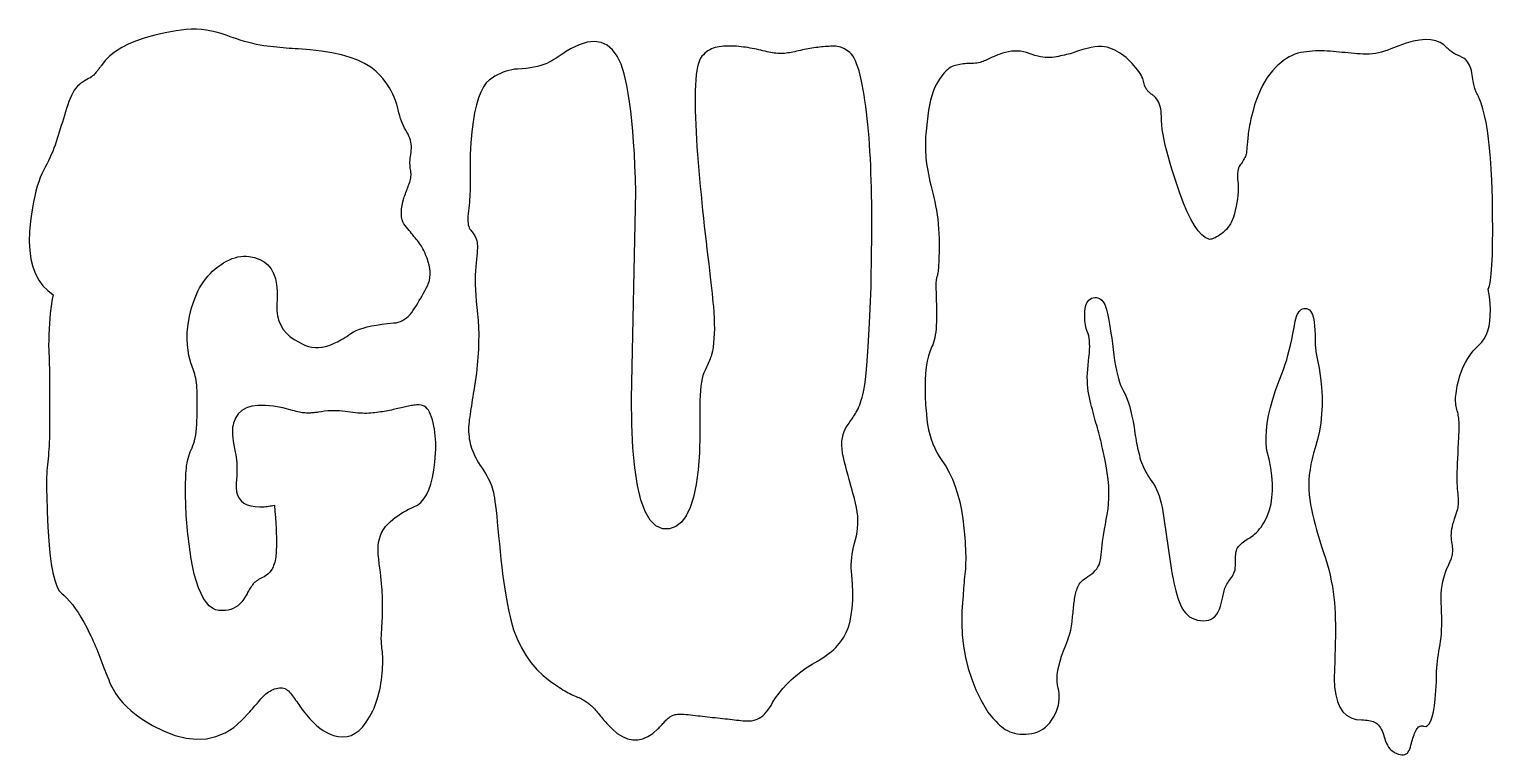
# Model space of a CAD drawing. Header units: millimetres. Extents: x 5 to 265, y 5 to 96.
# Drawn here: x 140 to 174.69, y 39.24 to 56.45 of the extents above; entities that cross this region are included whole.
import ezdxf

# ---------------------------------------------------------------- set-up
doc = ezdxf.new("R2010")
doc.units = ezdxf.units.MM

msp = doc.modelspace()

# ---------------------------------------------------------------- linework, layer by layer
at = {"layer": 'Schnitt'}
for points in [[(145.536, 45.125), (145.571, 45.127), (145.605, 45.13), (145.64, 45.134), (145.674, 45.139), (145.709, 45.145), (145.743, 45.151), (145.778, 45.159), (145.812, 45.167), (145.824, 45.012), (145.835, 44.869), (145.843, 44.736), (145.85, 44.614), (145.856, 44.503), (145.859, 44.402), (145.861, 44.313), (145.861, 44.234), (145.859, 44.166), (145.856, 44.109), (145.855, 44.062), (145.853, 44.017), (145.849, 43.972), (145.843, 43.929), (145.837, 43.888), (145.828, 43.847), (145.818, 43.808), (145.807, 43.77), (145.794, 43.734), (145.78, 43.699), (145.764, 43.665), (145.746, 43.634), (145.726, 43.604), (145.704, 43.576), (145.68, 43.55), (145.654, 43.526), (145.627, 43.505), (145.597, 43.485), (145.565, 43.467), (145.532, 43.45), (145.498, 43.435), (145.466, 43.418), (145.436, 43.4), (145.407, 43.381), (145.381, 43.361), (145.356, 43.34), (145.332, 43.318), (145.311, 43.295), (145.291, 43.271), (145.273, 43.245), (145.256, 43.219), (145.239, 43.194), (145.223, 43.168), (145.207, 43.142), (145.192, 43.116), (145.177, 43.09), (145.162, 43.064), (145.148, 43.038), (145.135, 43.012), (145.122, 42.986), (145.081, 42.925), (145.038, 42.87), (144.991, 42.821), (144.942, 42.779), (144.889, 42.743), (144.834, 42.714), (144.775, 42.692), (144.714, 42.675), (144.649, 42.666), (144.582, 42.663), (144.497, 42.663), (144.417, 42.683), (144.34, 42.722), (144.268, 42.78), (144.199, 42.857), (144.134, 42.953), (144.073, 43.067), (144.015, 43.201), (143.962, 43.354), (143.913, 43.526), (143.896, 43.604), (143.879, 43.684), (143.864, 43.766), (143.849, 43.849), (143.834, 43.933), (143.821, 44.02), (143.808, 44.107), (143.795, 44.196), (143.783, 44.287), (143.772, 44.379), (143.762, 44.471), (143.752, 44.562), (143.744, 44.652), (143.736, 44.741), (143.729, 44.829), (143.723, 44.916), (143.718, 45.002), (143.714, 45.087), (143.71, 45.17), (143.708, 45.253), (143.706, 45.334), (143.704, 45.413), (143.704, 45.49), (143.704, 45.566), (143.705, 45.639), (143.706, 45.71), (143.708, 45.78), (143.711, 45.847), (143.714, 45.913), (143.718, 45.976), (143.724, 46.038), (143.731, 46.098), (143.74, 46.157), (143.751, 46.215), (143.764, 46.27), (143.779, 46.325), (143.796, 46.377), (143.815, 46.429), (143.836, 46.479), (143.859, 46.527), (143.881, 46.577), (143.901, 46.632), (143.919, 46.693), (143.935, 46.758), (143.948, 46.829), (143.958, 46.905), (143.967, 46.986), (143.973, 47.072), (143.976, 47.164), (143.977, 47.261), (143.977, 47.822), (143.977, 47.886), (143.974, 47.947), (143.97, 48.007), (143.964, 48.064), (143.956, 48.119), (143.946, 48.172), (143.935, 48.222), (143.922, 48.271), (143.907, 48.317), (143.891, 48.362), (143.83, 48.536), (143.785, 48.713), (143.756, 48.893), (143.742, 49.077), (143.745, 49.263), (143.764, 49.452), (143.799, 49.645), (143.85, 49.84), (143.916, 50.038), (143.999, 50.24), (144.039, 50.316), (144.083, 50.389), (144.129, 50.459), (144.179, 50.527), (144.231, 50.591), (144.287, 50.652), (144.345, 50.71), (144.407, 50.765), (144.471, 50.817), (144.539, 50.866), (144.608, 50.911), (144.676, 50.95), (144.744, 50.983), (144.812, 51.011), (144.879, 51.033), (144.945, 51.05), (145.012, 51.061), (145.077, 51.066), (145.143, 51.066), (145.208, 51.06), (145.343, 51.035), (145.463, 50.993), (145.567, 50.935), (145.657, 50.86), (145.731, 50.769), (145.791, 50.661), (145.835, 50.537), (145.864, 50.397), (145.878, 50.24), (145.877, 50.067), (145.867, 49.921), (145.87, 49.784), (145.887, 49.657), (145.919, 49.539), (145.963, 49.43), (146.022, 49.331), (146.095, 49.242), (146.181, 49.162), (146.281, 49.092), (146.395, 49.031), (146.469, 48.988), (146.545, 48.953), (146.621, 48.927), (146.699, 48.91), (146.778, 48.901), (146.859, 48.901), (146.941, 48.91), (147.024, 48.927), (147.108, 48.953), (147.194, 48.988), (147.229, 49.002), (147.267, 49.018), (147.305, 49.037), (147.346, 49.059), (147.388, 49.082), (147.432, 49.108), (147.478, 49.137), (147.526, 49.167), (147.575, 49.201), (147.626, 49.236), (147.683, 49.272), (147.749, 49.305), (147.826, 49.335), (147.912, 49.364), (148.009, 49.39), (148.115, 49.413), (148.232, 49.435), (148.358, 49.454), (148.494, 49.47), (148.64, 49.484), (148.696, 49.491), (148.749, 49.503), (148.8, 49.521), (148.849, 49.543), (148.897, 49.571), (148.942, 49.603), (148.986, 49.641), (149.027, 49.685), (149.067, 49.733), (149.105, 49.787), (149.141, 49.843), (149.177, 49.9), (149.212, 49.957), (149.246, 50.015), (149.28, 50.073), (149.313, 50.131), (149.346, 50.19), (149.377, 50.249), (149.409, 50.309), (149.439, 50.369), (149.466, 50.431), (149.486, 50.495), (149.499, 50.562), (149.505, 50.632), (149.504, 50.704), (149.496, 50.779), (149.481, 50.856), (149.46, 50.936), (149.431, 51.018), (149.396, 51.103), (149.382, 51.138), (149.367, 51.172), (149.351, 51.206), (149.334, 51.24), (149.315, 51.273), (149.295, 51.307), (149.274, 51.34), (149.251, 51.373), (149.227, 51.406), (149.202, 51.438), (149.175, 51.471), (149.149, 51.504), (149.121, 51.538), (149.093, 51.573), (149.064, 51.608), (149.035, 51.644), (149.004, 51.681), (148.974, 51.718), (148.942, 51.756), (148.91, 51.794), (148.881, 51.836), (148.857, 51.882), (148.839, 51.934), (148.827, 51.991), (148.821, 52.053), (148.821, 52.121), (148.826, 52.193), (148.838, 52.271), (148.855, 52.354), (148.878, 52.442), (148.891, 52.476), (148.904, 52.511), (148.917, 52.545), (148.93, 52.58), (148.943, 52.615), (148.956, 52.649), (148.969, 52.684), (148.981, 52.718), (148.994, 52.753), (149.007, 52.787), (149.019, 52.822), (149.029, 52.856), (149.037, 52.89), (149.044, 52.924), (149.048, 52.957), (149.05, 52.991), (149.05, 53.024), (149.049, 53.057), (149.045, 53.089), (149.04, 53.122), (149.034, 53.155), (149.03, 53.19), (149.027, 53.227), (149.026, 53.265), (149.026, 53.305), (149.028, 53.347), (149.031, 53.391), (149.036, 53.436), (149.043, 53.483), (149.051, 53.532), (149.057, 53.581), (149.06, 53.63), (149.06, 53.679), (149.056, 53.727), (149.048, 53.775), (149.036, 53.822), (149.021, 53.869), (149.002, 53.915), (148.98, 53.961), (148.953, 54.007), (148.926, 54.054), (148.899, 54.104), (148.874, 54.157), (148.85, 54.213), (148.827, 54.271), (148.804, 54.333), (148.783, 54.398), (148.763, 54.466), (148.745, 54.537), (148.727, 54.611), (148.707, 54.687), (148.683, 54.762), (148.654, 54.837), (148.62, 54.912), (148.581, 54.987), (148.538, 55.061), (148.489, 55.135), (148.437, 55.209), (148.379, 55.283), (148.317, 55.356), (148.216, 55.46), (148.094, 55.554), (147.951, 55.639), (147.788, 55.715), (147.604, 55.783), (147.399, 55.841), (147.174, 55.89), (146.928, 55.93), (146.661, 55.96), (146.374, 55.982), (146.304, 55.987), (146.234, 55.992), (146.163, 55.997), (146.09, 56.003), (146.017, 56.009), (145.944, 56.016), (145.869, 56.023), (145.793, 56.031), (145.717, 56.039), (145.64, 56.047), (145.56, 56.057), (145.476, 56.071), (145.389, 56.089), (145.298, 56.109), (145.202, 56.133), (145.103, 56.161), (145, 56.192), (144.894, 56.227), (144.783, 56.265), (144.668, 56.306), (144.551, 56.346), (144.434, 56.38), (144.317, 56.406), (144.198, 56.427), (144.08, 56.441), (143.961, 56.449), (143.842, 56.45), (143.722, 56.444), (143.602, 56.432), (143.481, 56.414), (143.218, 56.367), (142.975, 56.312), (142.75, 56.25), (142.545, 56.179), (142.358, 56.101), (142.191, 56.015), (142.042, 55.921), (141.913, 55.82), (141.802, 55.711), (141.711, 55.594), (141.698, 55.576), (141.685, 55.559), (141.672, 55.542), (141.659, 55.525), (141.646, 55.507), (141.633, 55.49), (141.62, 55.473), (141.607, 55.456), (141.594, 55.438), (141.581, 55.421), (141.566, 55.403), (141.548, 55.385), (141.527, 55.365), (141.502, 55.345), (141.473, 55.324), (141.441, 55.302), (141.406, 55.279), (141.367, 55.255), (141.325, 55.231), (141.279, 55.205), (141.232, 55.176), (141.188, 55.142), (141.146, 55.101), (141.106, 55.055), (141.068, 55.003), (141.033, 54.945), (140.999, 54.881), (140.968, 54.811), (140.939, 54.736), (140.912, 54.655), (140.886, 54.571), (140.86, 54.488), (140.835, 54.406), (140.81, 54.325), (140.785, 54.244), (140.76, 54.165), (140.736, 54.086), (140.712, 54.009), (140.687, 53.932), (140.664, 53.856), (140.639, 53.78), (140.613, 53.705), (140.585, 53.629), (140.555, 53.554), (140.523, 53.478), (140.49, 53.403), (140.455, 53.327), (140.418, 53.251), (140.38, 53.176), (140.34, 53.1), (140.3, 53.02), (140.262, 52.931), (140.225, 52.834), (140.191, 52.727), (140.159, 52.612), (140.129, 52.488), (140.1, 52.355), (140.074, 52.213), (140.049, 52.062), (140.027, 51.902), (140.005, 51.652), (140, 51.418), (140.012, 51.201), (140.041, 51.001), (140.086, 50.817), (140.149, 50.651), (140.228, 50.501), (140.324, 50.369), (140.437, 50.253), (140.566, 50.154), (140.546, 50.048), (140.528, 49.939), (140.511, 49.827), (140.497, 49.711), (140.486, 49.592), (140.476, 49.47), (140.468, 49.344), (140.463, 49.214), (140.46, 49.081), (140.459, 48.945), (140.463, 48.858), (140.466, 48.77), (140.47, 48.682), (140.472, 48.592), (140.475, 48.502), (140.477, 48.411), (140.478, 48.319), (140.479, 48.226), (140.48, 48.132), (140.48, 48.038), (140.48, 47.045), (140.48, 46.943), (140.478, 46.845), (140.476, 46.751), (140.473, 46.66), (140.469, 46.573), (140.465, 46.489), (140.459, 46.409), (140.452, 46.333), (140.445, 46.261), (140.437, 46.192), (140.429, 46.124), (140.422, 46.054), (140.417, 45.981), (140.413, 45.905), (140.41, 45.828), (140.408, 45.748), (140.408, 45.666), (140.409, 45.581), (140.412, 45.494), (140.415, 45.404), (140.427, 45.004), (140.443, 44.641), (140.465, 44.315), (140.491, 44.026), (140.523, 43.774), (140.56, 43.56), (140.603, 43.382), (140.65, 43.242), (140.703, 43.139), (140.761, 43.073), (140.826, 43.02), (140.891, 42.959), (140.957, 42.887), (141.023, 42.807), (141.09, 42.716), (141.157, 42.617), (141.225, 42.508), (141.293, 42.389), (141.361, 42.261), (141.43, 42.123), (141.46, 42.062), (141.489, 42.001), (141.518, 41.94), (141.546, 41.878), (141.573, 41.815), (141.6, 41.752), (141.626, 41.689), (141.651, 41.625), (141.676, 41.561), (141.7, 41.497), (141.723, 41.433), (141.747, 41.37), (141.77, 41.308), (141.793, 41.248), (141.816, 41.189), (141.838, 41.131), (141.861, 41.075), (141.883, 41.02), (141.905, 40.966), (141.927, 40.914), (141.987, 40.799), (142.056, 40.689), (142.134, 40.582), (142.22, 40.479), (142.315, 40.38), (142.419, 40.284), (142.531, 40.193), (142.652, 40.106), (142.781, 40.022), (142.92, 39.942), (143.195, 39.802), (143.461, 39.7), (143.717, 39.636), (143.963, 39.611), (144.199, 39.624), (144.425, 39.676), (144.641, 39.766), (144.847, 39.894), (145.043, 40.061), (145.229, 40.266), (145.26, 40.301), (145.289, 40.335), (145.319, 40.369), (145.349, 40.403), (145.378, 40.436), (145.407, 40.47), (145.436, 40.503), (145.464, 40.536), (145.493, 40.568), (145.521, 40.601), (145.55, 40.632), (145.579, 40.661), (145.61, 40.688), (145.642, 40.713), (145.675, 40.736), (145.709, 40.756), (145.744, 40.775), (145.78, 40.791), (145.817, 40.805), (145.856, 40.817), (145.894, 40.826), (145.93, 40.831), (145.965, 40.832), (145.999, 40.829), (146.031, 40.822), (146.061, 40.812), (146.091, 40.797), (146.118, 40.779), (146.144, 40.757), (146.169, 40.73), (146.192, 40.702), (146.216, 40.672), (146.241, 40.641), (146.265, 40.609), (146.29, 40.577), (146.315, 40.543), (146.34, 40.507), (146.365, 40.471), (146.391, 40.434), (146.417, 40.396), (146.495, 40.288), (146.573, 40.189), (146.652, 40.098), (146.731, 40.016), (146.811, 39.942), (146.891, 39.878), (146.971, 39.822), (147.052, 39.774), (147.134, 39.735), (147.216, 39.705), (147.326, 39.676), (147.432, 39.666), (147.535, 39.676), (147.634, 39.705), (147.728, 39.754), (147.819, 39.822), (147.906, 39.909), (147.989, 40.016), (148.069, 40.142), (148.144, 40.288), (148.173, 40.353), (148.2, 40.421), (148.226, 40.49), (148.249, 40.561), (148.271, 40.633), (148.29, 40.708), (148.308, 40.783), (148.323, 40.861), (148.337, 40.941), (148.349, 41.022), (148.359, 41.102), (148.367, 41.179), (148.374, 41.253), (148.378, 41.324), (148.381, 41.392), (148.383, 41.456), (148.382, 41.517), (148.38, 41.574), (148.376, 41.629), (148.371, 41.68), (148.364, 41.729), (148.359, 41.776), (148.355, 41.821), (148.352, 41.865), (148.349, 41.907), (148.347, 41.947), (148.346, 41.986), (148.346, 42.022), (148.347, 42.057), (148.349, 42.09), (148.351, 42.123), (148.353, 42.158), (148.355, 42.193), (148.358, 42.23), (148.36, 42.269), (148.362, 42.308), (148.364, 42.349), (148.366, 42.391), (148.368, 42.434), (148.371, 42.479), (148.372, 42.525), (148.374, 42.573), (148.375, 42.623), (148.376, 42.674), (148.376, 42.727), (148.376, 42.782), (148.375, 42.839), (148.374, 42.897), (148.372, 42.957), (148.371, 43.019), (148.368, 43.084), (148.364, 43.153), (148.358, 43.228), (148.352, 43.307), (148.344, 43.391), (148.334, 43.48), (148.324, 43.573), (148.312, 43.672), (148.299, 43.775), (148.284, 43.882), (148.273, 43.99), (148.269, 44.092), (148.272, 44.188), (148.282, 44.279), (148.3, 44.365), (148.326, 44.446), (148.358, 44.521), (148.398, 44.59), (148.445, 44.655), (148.5, 44.713), (148.559, 44.768), (148.618, 44.82), (148.678, 44.868), (148.738, 44.914), (148.8, 44.956), (148.861, 44.996), (148.924, 45.032), (148.987, 45.066), (149.051, 45.096), (149.115, 45.124), (149.202, 45.167), (149.281, 45.23), (149.352, 45.311), (149.416, 45.41), (149.472, 45.528), (149.519, 45.665), (149.56, 45.82), (149.592, 45.994), (149.617, 46.186), (149.633, 46.397), (149.637, 46.483), (149.637, 46.567), (149.636, 46.649), (149.632, 46.731), (149.625, 46.81), (149.617, 46.888), (149.605, 46.965), (149.592, 47.04), (149.576, 47.113), (149.558, 47.185), (149.537, 47.253), (149.514, 47.313), (149.489, 47.367), (149.461, 47.413), (149.431, 47.452), (149.399, 47.484), (149.364, 47.509), (149.326, 47.527), (149.287, 47.538), (149.245, 47.541), (149.214, 47.541), (149.184, 47.54), (149.152, 47.538), (149.12, 47.534), (149.088, 47.531), (149.056, 47.526), (149.023, 47.52), (148.989, 47.514), (148.955, 47.506), (148.921, 47.498), (148.886, 47.49), (148.851, 47.481), (148.814, 47.472), (148.778, 47.464), (148.74, 47.455), (148.702, 47.446), (148.663, 47.438), (148.624, 47.429), (148.584, 47.42), (148.543, 47.412), (148.502, 47.403), (148.46, 47.395), (148.417, 47.388), (148.374, 47.381), (148.33, 47.374), (148.285, 47.368), (148.24, 47.362), (148.194, 47.357), (148.148, 47.352), (148.101, 47.347), (148.052, 47.344), (148.003, 47.341), (147.951, 47.341), (147.899, 47.342), (147.844, 47.344), (147.789, 47.348), (147.731, 47.354), (147.672, 47.361), (147.612, 47.369), (147.55, 47.379), (147.487, 47.389), (147.422, 47.396), (147.356, 47.401), (147.288, 47.404), (147.218, 47.404), (147.147, 47.402), (147.075, 47.397), (147.001, 47.39), (146.926, 47.38), (146.849, 47.369), (146.823, 47.365), (146.797, 47.361), (146.771, 47.358), (146.745, 47.355), (146.719, 47.352), (146.693, 47.351), (146.667, 47.349), (146.641, 47.348), (146.615, 47.347), (146.59, 47.347), (146.563, 47.348), (146.534, 47.35), (146.504, 47.353), (146.472, 47.357), (146.438, 47.363), (146.403, 47.37), (146.366, 47.379), (146.327, 47.389), (146.286, 47.4), (146.244, 47.412), (146.009, 47.471), (145.794, 47.51), (145.601, 47.53), (145.429, 47.529), (145.278, 47.509), (145.148, 47.469), (145.04, 47.409), (144.952, 47.329), (144.886, 47.229), (144.841, 47.11), (144.83, 47.064), (144.822, 47.013), (144.818, 46.957), (144.817, 46.895), (144.819, 46.829), (144.825, 46.757), (144.835, 46.68), (144.848, 46.598), (144.864, 46.511), (144.884, 46.419), (144.896, 46.361), (144.906, 46.3), (144.913, 46.235), (144.919, 46.167), (144.922, 46.095), (144.923, 46.02), (144.922, 45.941), (144.919, 45.859), (144.913, 45.774), (144.906, 45.685), (144.903, 45.578), (144.914, 45.483), (144.938, 45.399), (144.975, 45.326), (145.024, 45.264), (145.087, 45.213), (145.163, 45.174), (145.251, 45.146), (145.353, 45.129), (145.467, 45.124), (145.501, 45.124)], [(154.345, 53.5), (154.328, 53.774), (154.307, 54.034), (154.284, 54.279), (154.259, 54.511), (154.231, 54.728), (154.2, 54.93), (154.167, 55.119), (154.107, 55.392), (154.03, 55.623), (153.938, 55.813), (153.828, 55.962), (153.703, 56.069), (153.561, 56.134), (153.402, 56.158), (153.227, 56.141), (153.036, 56.082), (152.828, 55.982), (152.793, 55.96), (152.755, 55.937), (152.716, 55.912), (152.675, 55.886), (152.631, 55.858), (152.586, 55.829), (152.539, 55.799), (152.49, 55.768), (152.439, 55.736), (152.386, 55.702), (152.329, 55.669), (152.267, 55.639), (152.2, 55.612), (152.127, 55.588), (152.049, 55.567), (151.965, 55.549), (151.876, 55.534), (151.781, 55.522), (151.682, 55.513), (151.576, 55.507), (151.507, 55.501), (151.439, 55.49), (151.371, 55.475), (151.303, 55.456), (151.236, 55.432), (151.17, 55.404), (151.103, 55.371), (151.038, 55.335), (150.972, 55.294), (150.907, 55.248), (150.833, 55.176), (150.765, 55.081), (150.703, 54.962), (150.648, 54.82), (150.599, 54.655), (150.557, 54.466), (150.522, 54.254), (150.493, 54.019), (150.47, 53.76), (150.454, 53.478), (150.454, 53.409), (150.454, 53.341), (150.454, 53.273), (150.454, 53.205), (150.454, 53.138), (150.454, 53.071), (150.454, 53.005), (150.454, 52.939), (150.454, 52.874), (150.454, 52.809), (150.453, 52.744), (150.452, 52.678), (150.45, 52.613), (150.447, 52.546), (150.443, 52.48), (150.438, 52.413), (150.433, 52.345), (150.426, 52.277), (150.419, 52.208), (150.411, 52.14), (150.403, 52.073), (150.399, 52.011), (150.397, 51.954), (150.398, 51.901), (150.402, 51.854), (150.409, 51.811), (150.419, 51.772), (150.431, 51.739), (150.447, 51.71), (150.465, 51.686), (150.483, 51.665), (150.501, 51.643), (150.518, 51.621), (150.534, 51.598), (150.548, 51.576), (150.562, 51.553), (150.574, 51.53), (150.585, 51.507), (150.596, 51.483), (150.605, 51.46), (150.613, 51.433), (150.618, 51.4), (150.622, 51.36), (150.624, 51.315), (150.624, 51.263), (150.622, 51.204), (150.618, 51.14), (150.612, 51.069), (150.604, 50.992), (150.594, 50.909), (150.585, 50.819), (150.578, 50.723), (150.574, 50.619), (150.573, 50.508), (150.575, 50.391), (150.58, 50.267), (150.587, 50.135), (150.598, 49.997), (150.611, 49.852), (150.626, 49.7), (150.641, 49.542), (150.651, 49.379), (150.655, 49.211), (150.654, 49.037), (150.648, 48.858), (150.637, 48.674), (150.62, 48.485), (150.599, 48.291), (150.572, 48.091), (150.54, 47.887), (150.527, 47.81), (150.515, 47.735), (150.503, 47.661), (150.492, 47.59), (150.481, 47.52), (150.47, 47.452), (150.46, 47.385), (150.45, 47.32), (150.441, 47.257), (150.432, 47.196), (150.425, 47.136), (150.419, 47.076), (150.416, 47.018), (150.415, 46.959), (150.416, 46.902), (150.419, 46.845), (150.425, 46.789), (150.432, 46.733), (150.442, 46.678), (150.454, 46.624), (150.468, 46.569), (150.486, 46.514), (150.506, 46.458), (150.53, 46.401), (150.556, 46.343), (150.586, 46.285), (150.618, 46.225), (150.654, 46.165), (150.693, 46.103), (150.734, 46.041), (150.776, 45.979), (150.814, 45.918), (150.849, 45.858), (150.881, 45.799), (150.91, 45.741), (150.935, 45.685), (150.957, 45.629), (150.976, 45.575), (150.992, 45.521), (151.004, 45.469), (151.015, 45.41), (151.027, 45.337), (151.04, 45.25), (151.053, 45.149), (151.066, 45.034), (151.081, 44.905), (151.096, 44.762), (151.111, 44.605), (151.128, 44.434), (151.145, 44.249), (151.162, 44.061), (151.181, 43.879), (151.2, 43.705), (151.221, 43.538), (151.242, 43.378), (151.264, 43.225), (151.287, 43.079), (151.31, 42.94), (151.335, 42.809), (151.36, 42.684), (151.415, 42.441), (151.483, 42.211), (151.565, 41.995), (151.661, 41.793), (151.771, 41.605), (151.894, 41.43), (152.031, 41.27), (152.183, 41.123), (152.347, 40.99), (152.526, 40.871), (152.569, 40.841), (152.611, 40.813), (152.653, 40.787), (152.694, 40.762), (152.734, 40.738), (152.774, 40.717), (152.813, 40.696), (152.851, 40.677), (152.889, 40.66), (152.926, 40.644), (152.962, 40.629), (152.996, 40.614), (153.029, 40.599), (153.06, 40.584), (153.09, 40.568), (153.119, 40.553), (153.145, 40.538), (153.171, 40.523), (153.195, 40.508), (153.217, 40.493), (153.239, 40.477), (153.261, 40.46), (153.283, 40.442), (153.305, 40.422), (153.328, 40.401), (153.35, 40.379), (153.373, 40.355), (153.397, 40.331), (153.42, 40.304), (153.444, 40.277), (153.468, 40.249), (153.492, 40.22), (153.516, 40.192), (153.54, 40.163), (153.565, 40.134), (153.59, 40.105), (153.615, 40.075), (153.641, 40.046), (153.666, 40.016), (153.692, 39.986), (153.817, 39.856), (153.941, 39.752), (154.064, 39.675), (154.186, 39.623), (154.307, 39.597), (154.428, 39.597), (154.547, 39.623), (154.666, 39.675), (154.784, 39.752), (154.901, 39.856), (154.922, 39.878), (154.943, 39.899), (154.964, 39.92), (154.984, 39.941), (155.003, 39.961), (155.023, 39.982), (155.041, 40.002), (155.06, 40.022), (155.078, 40.042), (155.095, 40.061), (155.113, 40.08), (155.131, 40.097), (155.149, 40.114), (155.168, 40.129), (155.187, 40.142), (155.207, 40.154), (155.227, 40.165), (155.247, 40.175), (155.268, 40.184), (155.289, 40.191), (155.313, 40.197), (155.34, 40.201), (155.37, 40.204), (155.403, 40.206), (155.441, 40.207), (155.481, 40.206), (155.525, 40.204), (155.573, 40.201), (155.624, 40.197), (155.678, 40.191), (155.734, 40.184), (155.791, 40.178), (155.848, 40.171), (155.906, 40.165), (155.964, 40.158), (156.023, 40.152), (156.082, 40.145), (156.141, 40.139), (156.201, 40.132), (156.261, 40.126), (156.321, 40.119), (156.38, 40.113), (156.438, 40.106), (156.496, 40.1), (156.552, 40.094), (156.608, 40.087), (156.663, 40.081), (156.717, 40.074), (156.77, 40.068), (156.822, 40.061), (156.873, 40.055), (156.921, 40.051), (156.966, 40.049), (157.009, 40.047), (157.049, 40.048), (157.086, 40.049), (157.121, 40.053), (157.154, 40.058), (157.184, 40.064), (157.211, 40.072), (157.258, 40.088), (157.303, 40.109), (157.347, 40.136), (157.39, 40.169), (157.432, 40.207), (157.472, 40.251), (157.512, 40.3), (157.549, 40.355), (157.586, 40.416), (157.621, 40.482), (157.694, 40.597), (157.775, 40.708), (157.863, 40.816), (157.959, 40.921), (158.064, 41.022), (158.175, 41.119), (158.295, 41.214), (158.422, 41.304), (158.557, 41.391), (158.7, 41.475), (158.772, 41.519), (158.839, 41.562), (158.903, 41.607), (158.963, 41.651), (159.019, 41.696), (159.071, 41.742), (159.119, 41.788), (159.163, 41.834), (159.204, 41.881), (159.24, 41.929), (159.309, 42.03), (159.368, 42.144), (159.418, 42.27), (159.458, 42.409), (159.488, 42.56), (159.509, 42.724), (159.521, 42.9), (159.523, 43.089), (159.516, 43.291), (159.499, 43.504), (159.492, 43.587), (159.489, 43.669), (159.489, 43.752), (159.492, 43.836), (159.499, 43.92), (159.509, 44.004), (159.523, 44.089), (159.541, 44.175), (159.561, 44.26), (159.585, 44.346), (159.609, 44.434), (159.626, 44.523), (159.638, 44.615), (159.644, 44.709), (159.645, 44.805), (159.64, 44.903), (159.629, 45.004), (159.613, 45.106), (159.591, 45.211), (159.564, 45.318), (159.546, 45.381), (159.527, 45.449), (159.506, 45.522), (159.484, 45.601), (159.461, 45.685), (159.437, 45.774), (159.411, 45.868), (159.384, 45.967), (159.356, 46.072), (159.326, 46.181), (159.3, 46.291), (159.281, 46.396), (159.269, 46.495), (159.264, 46.589), (159.267, 46.678), (159.277, 46.762), (159.295, 46.84), (159.32, 46.914), (159.352, 46.982), (159.391, 47.045), (159.413, 47.075), (159.434, 47.106), (159.456, 47.137), (159.478, 47.169), (159.499, 47.201), (159.521, 47.234), (159.542, 47.267), (159.564, 47.3), (159.585, 47.334), (159.607, 47.369), (159.628, 47.405), (159.649, 47.446), (159.669, 47.492), (159.688, 47.541), (159.707, 47.595), (159.725, 47.654), (159.742, 47.716), (159.759, 47.783), (159.775, 47.854), (159.791, 47.93), (159.806, 48.022), (159.821, 48.144), (159.837, 48.295), (159.853, 48.476), (159.869, 48.686), (159.885, 48.925), (159.902, 49.193), (159.918, 49.491), (159.935, 49.818), (159.952, 50.175), (159.957, 50.344), (159.96, 50.516), (159.963, 50.689), (159.966, 50.864), (159.969, 51.041), (159.971, 51.22), (159.972, 51.401), (159.973, 51.584), (159.974, 51.769), (159.974, 51.956), (159.974, 52.143), (159.972, 52.327), (159.969, 52.509), (159.965, 52.688), (159.961, 52.866), (159.955, 53.04), (159.948, 53.213), (159.94, 53.383), (159.93, 53.55), (159.92, 53.716), (159.909, 53.877), (159.896, 54.035), (159.882, 54.188), (159.867, 54.337), (159.85, 54.482), (159.832, 54.622), (159.813, 54.758), (159.792, 54.89), (159.77, 55.017), (159.747, 55.14), (159.723, 55.257), (159.698, 55.364), (159.671, 55.462), (159.644, 55.551), (159.615, 55.631), (159.585, 55.703), (159.555, 55.764), (159.523, 55.817), (159.49, 55.861), (159.456, 55.896), (159.421, 55.925), (159.386, 55.95), (159.349, 55.973), (159.313, 55.993), (159.275, 56.009), (159.237, 56.023), (159.198, 56.033), (159.159, 56.041), (159.119, 56.046), (159.078, 56.047), (159.037, 56.047), (158.995, 56.046), (158.953, 56.044), (158.911, 56.042), (158.868, 56.039), (158.824, 56.035), (158.78, 56.031), (158.736, 56.026), (158.692, 56.021), (158.646, 56.015), (158.601, 56.008), (158.556, 56.001), (158.51, 55.993), (158.465, 55.985), (158.42, 55.977), (158.374, 55.968), (158.329, 55.959), (158.284, 55.949), (158.238, 55.939), (158.193, 55.928), (158.148, 55.918), (158.105, 55.909), (158.063, 55.901), (158.022, 55.894), (157.983, 55.888), (157.944, 55.883), (157.907, 55.879), (157.872, 55.877), (157.837, 55.875), (157.804, 55.874), (157.771, 55.875), (157.736, 55.877), (157.7, 55.88), (157.661, 55.885), (157.621, 55.891), (157.579, 55.898), (157.535, 55.906), (157.49, 55.916), (157.443, 55.927), (157.394, 55.939), (157.344, 55.952), (157.294, 55.964), (157.243, 55.975), (157.192, 55.986), (157.141, 55.996), (157.089, 56.005), (157.036, 56.014), (156.983, 56.022), (156.93, 56.029), (156.876, 56.036), (156.822, 56.042), (156.769, 56.047), (156.716, 56.05), (156.664, 56.052), (156.612, 56.052), (156.56, 56.052), (156.509, 56.05), (156.458, 56.047), (156.408, 56.042), (156.358, 56.036), (156.309, 56.028), (156.262, 56.017), (156.217, 56.002), (156.173, 55.984), (156.131, 55.963), (156.091, 55.939), (156.053, 55.912), (156.016, 55.881), (155.981, 55.847), (155.948, 55.81), (155.917, 55.765), (155.89, 55.709), (155.865, 55.641), (155.844, 55.561), (155.826, 55.47), (155.812, 55.367), (155.801, 55.252), (155.792, 55.126), (155.788, 54.988), (155.786, 54.838), (155.787, 54.681), (155.789, 54.52), (155.794, 54.355), (155.8, 54.187), (155.808, 54.015), (155.817, 53.839), (155.828, 53.66), (155.841, 53.477), (155.856, 53.291), (155.872, 53.1), (155.89, 52.909), (155.908, 52.718), (155.926, 52.529), (155.945, 52.34), (155.964, 52.153), (155.984, 51.967), (156.004, 51.782), (156.024, 51.598), (156.045, 51.415), (156.067, 51.233), (156.088, 51.056), (156.107, 50.888), (156.126, 50.73), (156.143, 50.58), (156.158, 50.44), (156.173, 50.308), (156.186, 50.186), (156.198, 50.072), (156.208, 49.968), (156.218, 49.873), (156.229, 49.733), (156.237, 49.599), (156.241, 49.471), (156.242, 49.348), (156.239, 49.231), (156.233, 49.119), (156.224, 49.013), (156.211, 48.913), (156.194, 48.818), (156.175, 48.729), (156.165, 48.698), (156.154, 48.665), (156.142, 48.631), (156.128, 48.596), (156.113, 48.559), (156.096, 48.52), (156.077, 48.48), (156.057, 48.439), (156.036, 48.396), (156.013, 48.351), (155.99, 48.3), (155.97, 48.238), (155.952, 48.165), (155.937, 48.082), (155.924, 47.987), (155.913, 47.881), (155.905, 47.764), (155.899, 47.636), (155.895, 47.497), (155.894, 47.347), (155.898, 46.849), (155.886, 46.402), (155.857, 46.003), (155.811, 45.655), (155.748, 45.356), (155.669, 45.106), (155.572, 44.907), (155.459, 44.757), (155.329, 44.656), (155.182, 44.605), (155.009, 44.605), (154.855, 44.674), (154.719, 44.811), (154.601, 45.016), (154.502, 45.291), (154.42, 45.634), (154.356, 46.046), (154.311, 46.526), (154.284, 47.075), (154.275, 47.693), (154.383, 52.593), (154.373, 52.91), (154.36, 53.212)], [(171.72, 40.064), (171.759, 40.058), (171.796, 40.05), (171.831, 40.041), (171.863, 40.03), (171.892, 40.017), (171.92, 40.002), (171.945, 39.986), (171.968, 39.966), (171.99, 39.943), (172.012, 39.916), (172.033, 39.885), (172.053, 39.851), (172.072, 39.812), (172.09, 39.77), (172.107, 39.723), (172.123, 39.673), (172.139, 39.619), (172.156, 39.565), (172.176, 39.515), (172.199, 39.469), (172.225, 39.427), (172.255, 39.389), (172.288, 39.356), (172.324, 39.326), (172.363, 39.301), (172.406, 39.28), (172.452, 39.262), (172.498, 39.25), (172.54, 39.245), (172.578, 39.245), (172.613, 39.252), (172.644, 39.265), (172.671, 39.284), (172.694, 39.31), (172.714, 39.342), (172.731, 39.38), (172.743, 39.424), (172.754, 39.471), (172.766, 39.516), (172.778, 39.559), (172.79, 39.6), (172.803, 39.64), (172.816, 39.678), (172.829, 39.714), (172.844, 39.749), (172.858, 39.782), (172.873, 39.813), (172.888, 39.841), (172.904, 39.866), (172.921, 39.886), (172.939, 39.903), (172.957, 39.915), (172.975, 39.924), (172.995, 39.929), (173.014, 39.93), (173.035, 39.928), (173.056, 39.921), (173.106, 39.916), (173.151, 39.936), (173.192, 39.98), (173.229, 40.049), (173.261, 40.142), (173.29, 40.26), (173.313, 40.403), (173.333, 40.57), (173.348, 40.762), (173.359, 40.979), (173.359, 41.06), (173.362, 41.142), (173.365, 41.223), (173.371, 41.303), (173.377, 41.383), (173.386, 41.463), (173.396, 41.542), (173.407, 41.621), (173.42, 41.699), (173.434, 41.777), (173.448, 41.857), (173.46, 41.94), (173.47, 42.027), (173.477, 42.118), (173.483, 42.212), (173.486, 42.31), (173.487, 42.411), (173.486, 42.517), (173.483, 42.625), (173.477, 42.738), (173.473, 42.85), (173.473, 42.959), (173.476, 43.063), (173.484, 43.163), (173.496, 43.259), (173.512, 43.351), (173.532, 43.438), (173.557, 43.522), (173.585, 43.602), (173.618, 43.677), (173.63, 43.703), (173.643, 43.729), (173.655, 43.755), (173.666, 43.781), (173.677, 43.807), (173.688, 43.833), (173.698, 43.858), (173.707, 43.884), (173.717, 43.91), (173.726, 43.936), (173.733, 43.963), (173.739, 43.992), (173.744, 44.023), (173.746, 44.055), (173.747, 44.09), (173.746, 44.127), (173.744, 44.165), (173.739, 44.206), (173.733, 44.248), (173.726, 44.292), (173.718, 44.339), (173.714, 44.387), (173.713, 44.437), (173.715, 44.489), (173.72, 44.543), (173.728, 44.599), (173.739, 44.657), (173.753, 44.717), (173.77, 44.779), (173.79, 44.843), (173.799, 44.865), (173.807, 44.887), (173.815, 44.91), (173.823, 44.933), (173.831, 44.956), (173.838, 44.98), (173.846, 45.005), (173.853, 45.029), (173.859, 45.055), (173.866, 45.08), (173.872, 45.108), (173.876, 45.138), (173.88, 45.172), (173.881, 45.208), (173.882, 45.248), (173.881, 45.29), (173.88, 45.336), (173.876, 45.384), (173.872, 45.436), (173.866, 45.491), (173.86, 45.55), (173.856, 45.617), (173.853, 45.69), (173.852, 45.77), (173.852, 45.858), (173.854, 45.952), (173.858, 46.053), (173.862, 46.161), (173.869, 46.275), (173.877, 46.397), (173.877, 46.432), (173.877, 46.465), (173.878, 46.499), (173.878, 46.532), (173.879, 46.565), (173.881, 46.597), (173.882, 46.628), (173.884, 46.66), (173.885, 46.691), (173.888, 46.721), (173.89, 46.752), (173.891, 46.783), (173.893, 46.816), (173.894, 46.849), (173.896, 46.883), (173.897, 46.918), (173.897, 46.954), (173.898, 46.99), (173.898, 47.028), (173.898, 47.066), (173.898, 47.105), (173.896, 47.143), (173.893, 47.181), (173.89, 47.218), (173.885, 47.255), (173.879, 47.292), (173.872, 47.328), (173.864, 47.364), (173.855, 47.399), (173.844, 47.433), (173.835, 47.469), (173.827, 47.506), (173.821, 47.545), (173.817, 47.585), (173.815, 47.628), (173.815, 47.672), (173.816, 47.718), (173.82, 47.765), (173.826, 47.814), (173.834, 47.865), (173.854, 47.992), (173.88, 48.114), (173.913, 48.23), (173.951, 48.342), (173.995, 48.448), (174.046, 48.549), (174.103, 48.645), (174.165, 48.736), (174.234, 48.821), (174.308, 48.901), (174.321, 48.914), (174.334, 48.927), (174.347, 48.94), (174.36, 48.953), (174.373, 48.966), (174.386, 48.979), (174.399, 48.992), (174.412, 49.005), (174.425, 49.018), (174.438, 49.031), (174.494, 49.11), (174.541, 49.198), (174.579, 49.298), (174.607, 49.407), (174.627, 49.527), (174.637, 49.658), (174.639, 49.799), (174.631, 49.95), (174.615, 50.111), (174.589, 50.283), (174.617, 50.367), (174.641, 50.49), (174.66, 50.652), (174.675, 50.853), (174.686, 51.093), (174.693, 51.371), (174.695, 51.688), (174.693, 52.045), (174.686, 52.44), (174.675, 52.874), (174.661, 53.142), (174.643, 53.393), (174.621, 53.629), (174.596, 53.848), (174.568, 54.05), (174.536, 54.236), (174.5, 54.406), (174.461, 54.559), (174.419, 54.696), (174.373, 54.817), (174.365, 54.834), (174.356, 54.852), (174.347, 54.869), (174.339, 54.887), (174.33, 54.906), (174.321, 54.924), (174.313, 54.943), (174.304, 54.962), (174.296, 54.981), (174.287, 55), (174.278, 55.021), (174.27, 55.046), (174.262, 55.074), (174.254, 55.105), (174.246, 55.14), (174.239, 55.179), (174.232, 55.221), (174.225, 55.266), (174.218, 55.315), (174.211, 55.367), (174.203, 55.42), (174.193, 55.469), (174.179, 55.516), (174.163, 55.56), (174.144, 55.602), (174.122, 55.64), (174.097, 55.676), (174.07, 55.709), (174.039, 55.739), (174.006, 55.766), (173.989, 55.775), (173.971, 55.784), (173.953, 55.792), (173.935, 55.801), (173.917, 55.81), (173.899, 55.818), (173.88, 55.827), (173.861, 55.835), (173.842, 55.844), (173.823, 55.853), (173.803, 55.862), (173.783, 55.873), (173.763, 55.884), (173.743, 55.898), (173.723, 55.912), (173.702, 55.928), (173.681, 55.945), (173.66, 55.963), (173.639, 55.983), (173.618, 56.004), (173.538, 56.077), (173.447, 56.134), (173.343, 56.174), (173.227, 56.197), (173.1, 56.204), (172.96, 56.193), (172.808, 56.166), (172.644, 56.121), (172.467, 56.06), (172.279, 55.982), (172.206, 55.954), (172.133, 55.929), (172.06, 55.908), (171.987, 55.891), (171.915, 55.877), (171.843, 55.867), (171.771, 55.861), (171.699, 55.858), (171.627, 55.859), (171.556, 55.864), (171.485, 55.87), (171.414, 55.877), (171.342, 55.883), (171.271, 55.889), (171.2, 55.896), (171.129, 55.902), (171.057, 55.909), (170.986, 55.915), (170.915, 55.922), (170.844, 55.928), (170.772, 55.934), (170.702, 55.937), (170.631, 55.939), (170.56, 55.939), (170.49, 55.936), (170.42, 55.932), (170.35, 55.926), (170.281, 55.918), (170.211, 55.908), (170.142, 55.896), (170.073, 55.88), (170.005, 55.858), (169.937, 55.83), (169.869, 55.796), (169.802, 55.756), (169.735, 55.709), (169.669, 55.657), (169.603, 55.599), (169.538, 55.535), (169.473, 55.464), (169.41, 55.387), (169.349, 55.304), (169.292, 55.213), (169.238, 55.115), (169.187, 55.011), (169.139, 54.899), (169.093, 54.781), (169.051, 54.656), (169.012, 54.524), (168.976, 54.385), (168.964, 54.329), (168.952, 54.275), (168.941, 54.222), (168.931, 54.171), (168.922, 54.12), (168.914, 54.071), (168.907, 54.024), (168.9, 53.977), (168.895, 53.932), (168.89, 53.888), (168.886, 53.846), (168.882, 53.805), (168.878, 53.766), (168.874, 53.729), (168.871, 53.694), (168.868, 53.66), (168.865, 53.628), (168.862, 53.598), (168.86, 53.57), (168.858, 53.543), (168.854, 53.517), (168.849, 53.49), (168.841, 53.463), (168.832, 53.436), (168.82, 53.408), (168.806, 53.38), (168.79, 53.351), (168.771, 53.322), (168.751, 53.292), (168.728, 53.262), (168.706, 53.231), (168.687, 53.197), (168.671, 53.161), (168.659, 53.122), (168.65, 53.081), (168.644, 53.038), (168.641, 52.992), (168.642, 52.944), (168.645, 52.894), (168.652, 52.841), (168.659, 52.785), (168.663, 52.723), (168.663, 52.657), (168.659, 52.586), (168.652, 52.509), (168.642, 52.428), (168.628, 52.342), (168.611, 52.251), (168.59, 52.154), (168.566, 52.053), (168.548, 51.994), (168.526, 51.938), (168.503, 51.886), (168.476, 51.836), (168.447, 51.789), (168.416, 51.745), (168.382, 51.704), (168.345, 51.666), (168.306, 51.632), (168.264, 51.6), (168.222, 51.571), (168.183, 51.546), (168.146, 51.525), (168.112, 51.507), (168.08, 51.492), (168.051, 51.481), (168.025, 51.473), (168.001, 51.469), (167.98, 51.468), (167.962, 51.47), (167.879, 51.51), (167.796, 51.577), (167.712, 51.672), (167.627, 51.795), (167.541, 51.945), (167.454, 52.123), (167.366, 52.329), (167.278, 52.562), (167.188, 52.823), (167.098, 53.111), (167.049, 53.268), (167.005, 53.418), (166.966, 53.561), (166.932, 53.698), (166.904, 53.829), (166.88, 53.953), (166.862, 54.071), (166.849, 54.182), (166.842, 54.287), (166.839, 54.385), (166.837, 54.448), (166.832, 54.507), (166.823, 54.564), (166.811, 54.616), (166.796, 54.665), (166.777, 54.711), (166.754, 54.754), (166.729, 54.792), (166.699, 54.828), (166.666, 54.86), (166.649, 54.873), (166.633, 54.886), (166.616, 54.899), (166.601, 54.912), (166.585, 54.924), (166.57, 54.937), (166.556, 54.95), (166.542, 54.963), (166.528, 54.976), (166.515, 54.989), (166.503, 55.003), (166.491, 55.019), (166.479, 55.037), (166.469, 55.057), (166.459, 55.078), (166.449, 55.102), (166.44, 55.128), (166.432, 55.155), (166.425, 55.185), (166.418, 55.216), (166.41, 55.249), (166.397, 55.285), (166.38, 55.322), (166.359, 55.361), (166.334, 55.402), (166.305, 55.445), (166.272, 55.49), (166.235, 55.537), (166.194, 55.586), (166.148, 55.637), (166.1, 55.687), (166.051, 55.734), (166.001, 55.779), (165.95, 55.82), (165.897, 55.858), (165.844, 55.893), (165.789, 55.926), (165.734, 55.955), (165.677, 55.981), (165.619, 56.004), (165.558, 56.022), (165.492, 56.034), (165.42, 56.039), (165.343, 56.038), (165.26, 56.031), (165.172, 56.017), (165.079, 55.996), (164.98, 55.969), (164.876, 55.936), (164.767, 55.896), (164.723, 55.883), (164.679, 55.871), (164.634, 55.859), (164.589, 55.848), (164.543, 55.837), (164.496, 55.826), (164.448, 55.816), (164.4, 55.806), (164.352, 55.797), (164.302, 55.788), (164.252, 55.781), (164.199, 55.778), (164.145, 55.778), (164.088, 55.781), (164.03, 55.788), (163.97, 55.798), (163.907, 55.812), (163.843, 55.829), (163.777, 55.85), (163.709, 55.874), (163.639, 55.897), (163.57, 55.915), (163.5, 55.927), (163.429, 55.933), (163.358, 55.934), (163.287, 55.929), (163.215, 55.918), (163.142, 55.902), (163.07, 55.88), (162.996, 55.853), (162.962, 55.84), (162.928, 55.826), (162.895, 55.813), (162.862, 55.799), (162.829, 55.785), (162.797, 55.771), (162.765, 55.757), (162.734, 55.742), (162.703, 55.727), (162.673, 55.712), (162.642, 55.698), (162.61, 55.685), (162.576, 55.674), (162.541, 55.664), (162.505, 55.656), (162.468, 55.649), (162.429, 55.644), (162.389, 55.64), (162.348, 55.638), (162.306, 55.637), (162.263, 55.636), (162.221, 55.635), (162.18, 55.632), (162.14, 55.628), (162.1, 55.623), (162.062, 55.617), (162.024, 55.61), (161.988, 55.602), (161.952, 55.593), (161.917, 55.583), (161.882, 55.569), (161.847, 55.551), (161.81, 55.526), (161.774, 55.497), (161.736, 55.461), (161.698, 55.421), (161.659, 55.375), (161.62, 55.324), (161.58, 55.267), (161.539, 55.205), (161.5, 55.136), (161.463, 55.057), (161.429, 54.97), (161.398, 54.874), (161.369, 54.768), (161.344, 54.653), (161.321, 54.53), (161.301, 54.397), (161.284, 54.255), (161.269, 54.104), (161.261, 54.035), (161.255, 53.966), (161.25, 53.896), (161.247, 53.826), (161.245, 53.756), (161.245, 53.686), (161.246, 53.615), (161.249, 53.545), (161.253, 53.474), (161.259, 53.403), (161.266, 53.33), (161.275, 53.255), (161.287, 53.177), (161.3, 53.097), (161.315, 53.014), (161.332, 52.928), (161.351, 52.84), (161.373, 52.75), (161.396, 52.656), (161.42, 52.561), (161.445, 52.462), (161.468, 52.362), (161.488, 52.26), (161.507, 52.156), (161.523, 52.051), (161.537, 51.943), (161.549, 51.833), (161.559, 51.721), (161.566, 51.608), (161.572, 51.492), (161.571, 51.428), (161.571, 51.365), (161.571, 51.304), (161.57, 51.245), (161.569, 51.187), (161.568, 51.131), (161.566, 51.076), (161.565, 51.022), (161.563, 50.97), (161.561, 50.92), (161.558, 50.872), (161.556, 50.827), (161.552, 50.785), (161.549, 50.745), (161.545, 50.709), (161.54, 50.676), (161.535, 50.646), (161.53, 50.619), (161.524, 50.595), (161.518, 50.575), (161.512, 50.554), (161.506, 50.531), (161.502, 50.506), (161.499, 50.48), (161.496, 50.45), (161.494, 50.419), (161.493, 50.386), (161.493, 50.35), (161.494, 50.312), (161.496, 50.272), (161.498, 50.229), (161.5, 50.18), (161.502, 50.126), (161.503, 50.067), (161.504, 50.002), (161.505, 49.933), (161.506, 49.858), (161.506, 49.778), (161.507, 49.693), (161.507, 49.603), (161.506, 49.513), (161.502, 49.427), (161.497, 49.347), (161.49, 49.271), (161.48, 49.201), (161.468, 49.135), (161.454, 49.075), (161.438, 49.019), (161.419, 48.969), (161.399, 48.923), (161.355, 48.822), (161.318, 48.707), (161.287, 48.58), (161.264, 48.439), (161.248, 48.286), (161.238, 48.12), (161.236, 47.941), (161.24, 47.749), (161.251, 47.544), (161.269, 47.326), (161.281, 47.198), (161.298, 47.074), (161.321, 46.954), (161.349, 46.838), (161.383, 46.726), (161.422, 46.618), (161.467, 46.514), (161.518, 46.414), (161.574, 46.317), (161.636, 46.225), (161.727, 46.086), (161.81, 45.937), (161.884, 45.778), (161.951, 45.61), (162.009, 45.431), (162.059, 45.243), (162.1, 45.044), (162.134, 44.836), (162.159, 44.618), (162.176, 44.39), (162.184, 44.296), (162.19, 44.206), (162.195, 44.118), (162.198, 44.034), (162.2, 43.952), (162.201, 43.874), (162.199, 43.799), (162.197, 43.726), (162.193, 43.657), (162.187, 43.591), (162.18, 43.526), (162.174, 43.461), (162.168, 43.396), (162.163, 43.332), (162.157, 43.267), (162.152, 43.202), (162.147, 43.137), (162.142, 43.073), (162.137, 43.008), (162.133, 42.943), (162.111, 42.653), (162.107, 42.368), (162.12, 42.09), (162.15, 41.817), (162.198, 41.551), (162.262, 41.29), (162.344, 41.036), (162.444, 40.788), (162.56, 40.546), (162.694, 40.309), (162.729, 40.258), (162.765, 40.209), (162.803, 40.162), (162.841, 40.116), (162.88, 40.072), (162.921, 40.03), (162.962, 39.989), (163.005, 39.95), (163.049, 39.913), (163.094, 39.878), (163.14, 39.845), (163.19, 39.817), (163.243, 39.792), (163.299, 39.772), (163.358, 39.756), (163.42, 39.744), (163.485, 39.736), (163.553, 39.733), (163.624, 39.733), (163.698, 39.737), (163.772, 39.747), (163.842, 39.764), (163.909, 39.787), (163.973, 39.817), (164.033, 39.853), (164.089, 39.897), (164.142, 39.947), (164.192, 40.003), (164.238, 40.067), (164.281, 40.137), (164.319, 40.21), (164.351, 40.282), (164.377, 40.353), (164.397, 40.423), (164.41, 40.493), (164.418, 40.562), (164.42, 40.629), (164.416, 40.696), (164.405, 40.762), (164.389, 40.828), (164.373, 40.896), (164.365, 40.972), (164.365, 41.055), (164.372, 41.145), (164.386, 41.243), (164.408, 41.348), (164.438, 41.461), (164.475, 41.581), (164.52, 41.708), (164.572, 41.842), (164.597, 41.906), (164.62, 41.968), (164.64, 42.028), (164.659, 42.086), (164.675, 42.142), (164.689, 42.196), (164.701, 42.248), (164.71, 42.298), (164.718, 42.346), (164.723, 42.393), (164.728, 42.438), (164.732, 42.482), (164.736, 42.527), (164.741, 42.571), (164.745, 42.614), (164.749, 42.657), (164.754, 42.699), (164.758, 42.742), (164.762, 42.783), (164.767, 42.824), (164.771, 42.865), (164.777, 42.905), (164.782, 42.944), (164.789, 42.982), (164.796, 43.019), (164.804, 43.055), (164.813, 43.09), (164.822, 43.125), (164.832, 43.159), (164.842, 43.191), (164.855, 43.224), (164.872, 43.256), (164.892, 43.288), (164.916, 43.319), (164.945, 43.351), (164.977, 43.382), (165.013, 43.413), (165.053, 43.444), (165.097, 43.474), (165.144, 43.504), (165.192, 43.536), (165.235, 43.572), (165.273, 43.612), (165.307, 43.655), (165.336, 43.701), (165.361, 43.752), (165.381, 43.806), (165.397, 43.864), (165.408, 43.925), (165.414, 43.99), (165.42, 44.06), (165.427, 44.135), (165.436, 44.216), (165.447, 44.303), (165.46, 44.395), (165.475, 44.493), (165.492, 44.596), (165.511, 44.705), (165.532, 44.82), (165.555, 44.94), (165.575, 45.066), (165.589, 45.197), (165.596, 45.333), (165.596, 45.475), (165.59, 45.623), (165.577, 45.775), (165.557, 45.934), (165.53, 46.097), (165.497, 46.266), (165.457, 46.44), (165.444, 46.505), (165.431, 46.569), (165.417, 46.632), (165.402, 46.694), (165.387, 46.756), (165.372, 46.817), (165.356, 46.878), (165.34, 46.938), (165.323, 46.997), (165.306, 47.056), (165.289, 47.115), (165.272, 47.175), (165.254, 47.237), (165.237, 47.301), (165.22, 47.366), (165.203, 47.433), (165.185, 47.501), (165.168, 47.57), (165.151, 47.641), (165.134, 47.714), (165.118, 47.789), (165.105, 47.866), (165.095, 47.946), (165.089, 48.028), (165.085, 48.113), (165.084, 48.201), (165.087, 48.291), (165.092, 48.384), (165.101, 48.48), (165.112, 48.578), (165.123, 48.674), (165.132, 48.764), (165.137, 48.848), (165.14, 48.926), (165.139, 48.999), (165.135, 49.065), (165.129, 49.125), (165.119, 49.179), (165.106, 49.227), (165.09, 49.268), (165.074, 49.308), (165.06, 49.35), (165.048, 49.395), (165.039, 49.441), (165.031, 49.49), (165.026, 49.54), (165.022, 49.593), (165.021, 49.648), (165.022, 49.706), (165.026, 49.765), (165.032, 49.823), (165.042, 49.875), (165.056, 49.921), (165.074, 49.962), (165.096, 49.997), (165.121, 50.027), (165.151, 50.051), (165.185, 50.069), (165.222, 50.082), (165.263, 50.089), (165.301, 50.086), (165.336, 50.078), (165.369, 50.065), (165.4, 50.047), (165.428, 50.024), (165.454, 49.996), (165.477, 49.962), (165.498, 49.923), (165.517, 49.879), (165.533, 49.83), (165.548, 49.773), (165.564, 49.708), (165.579, 49.633), (165.595, 49.55), (165.611, 49.457), (165.628, 49.356), (165.644, 49.245), (165.661, 49.125), (165.678, 48.996), (165.695, 48.858), (165.713, 48.72), (165.732, 48.591), (165.753, 48.472), (165.774, 48.361), (165.797, 48.259), (165.822, 48.167), (165.848, 48.083), (165.874, 48.009), (165.903, 47.943), (165.932, 47.887), (165.966, 47.826), (165.999, 47.756), (166.03, 47.678), (166.06, 47.59), (166.089, 47.493), (166.116, 47.387), (166.142, 47.272), (166.167, 47.148), (166.191, 47.014), (166.213, 46.872), (166.222, 46.812), (166.232, 46.752), (166.242, 46.693), (166.253, 46.634), (166.264, 46.575), (166.276, 46.517), (166.289, 46.46), (166.303, 46.402), (166.317, 46.346), (166.332, 46.289), (166.348, 46.233), (166.367, 46.177), (166.389, 46.121), (166.413, 46.065), (166.44, 46.009), (166.469, 45.953), (166.501, 45.896), (166.536, 45.84), (166.573, 45.784), (166.612, 45.728), (166.652, 45.669), (166.689, 45.605), (166.724, 45.536), (166.756, 45.462), (166.785, 45.383), (166.812, 45.298), (166.836, 45.208), (166.858, 45.113), (166.877, 45.013), (166.893, 44.908), (166.908, 44.8), (166.923, 44.692), (166.938, 44.584), (166.953, 44.476), (166.969, 44.368), (166.984, 44.26), (166.999, 44.152), (167.014, 44.044), (167.029, 43.936), (167.044, 43.828), (167.06, 43.722), (167.077, 43.618), (167.095, 43.516), (167.115, 43.417), (167.136, 43.321), (167.158, 43.227), (167.182, 43.136), (167.206, 43.048), (167.233, 42.962), (167.26, 42.878), (167.29, 42.8), (167.325, 42.729), (167.365, 42.665), (167.409, 42.609), (167.457, 42.56), (167.51, 42.518), (167.568, 42.484), (167.63, 42.457), (167.696, 42.437), (167.767, 42.425), (167.838, 42.421), (167.904, 42.425), (167.964, 42.438), (168.019, 42.46), (168.07, 42.49), (168.114, 42.529), (168.154, 42.576), (168.189, 42.632), (168.218, 42.697), (168.242, 42.77), (168.251, 42.801), (168.259, 42.832), (168.267, 42.863), (168.275, 42.895), (168.283, 42.927), (168.29, 42.96), (168.297, 42.993), (168.304, 43.026), (168.311, 43.06), (168.318, 43.094), (168.325, 43.129), (168.335, 43.162), (168.346, 43.196), (168.359, 43.229), (168.374, 43.262), (168.392, 43.294), (168.411, 43.325), (168.432, 43.357), (168.455, 43.388), (168.48, 43.418), (168.504, 43.449), (168.526, 43.482), (168.545, 43.517), (168.561, 43.555), (168.574, 43.593), (168.585, 43.634), (168.592, 43.677), (168.597, 43.722), (168.599, 43.769), (168.598, 43.817), (168.597, 43.866), (168.597, 43.911), (168.599, 43.953), (168.602, 43.992), (168.607, 44.028), (168.613, 44.061), (168.62, 44.091), (168.63, 44.118), (168.64, 44.142), (168.652, 44.163), (168.667, 44.183), (168.684, 44.203), (168.705, 44.224), (168.728, 44.246), (168.755, 44.268), (168.785, 44.291), (168.817, 44.315), (168.853, 44.339), (168.891, 44.364), (168.933, 44.39), (168.976, 44.417), (169.017, 44.447), (169.057, 44.481), (169.095, 44.517), (169.133, 44.557), (169.169, 44.599), (169.204, 44.645), (169.237, 44.694), (169.269, 44.745), (169.3, 44.8), (169.359, 44.921), (169.405, 45.053), (169.44, 45.194), (169.462, 45.345), (169.473, 45.507), (169.471, 45.678), (169.457, 45.859), (169.431, 46.05), (169.393, 46.251), (169.343, 46.462), (169.327, 46.613), (169.323, 46.771), (169.331, 46.937), (169.35, 47.111), (169.381, 47.293), (169.424, 47.483), (169.478, 47.68), (169.544, 47.885), (169.621, 48.098), (169.71, 48.319), (169.744, 48.408), (169.778, 48.505), (169.81, 48.609), (169.841, 48.719), (169.872, 48.837), (169.902, 48.961), (169.931, 49.092), (169.959, 49.23), (169.986, 49.376), (170.012, 49.527), (170.027, 49.585), (170.043, 49.636), (170.061, 49.682), (170.082, 49.721), (170.104, 49.754), (170.129, 49.781), (170.156, 49.803), (170.185, 49.818), (170.216, 49.827), (170.25, 49.83), (170.287, 49.826), (170.321, 49.813), (170.351, 49.793), (170.378, 49.764), (170.401, 49.727), (170.421, 49.682), (170.437, 49.629), (170.45, 49.567), (170.46, 49.497), (170.466, 49.42), (170.47, 49.385), (170.474, 49.349), (170.477, 49.313), (170.48, 49.276), (170.482, 49.239), (170.484, 49.201), (170.485, 49.162), (170.487, 49.122), (170.487, 49.082), (170.487, 49.042), (170.488, 49.001), (170.489, 48.96), (170.491, 48.92), (170.494, 48.879), (170.498, 48.839), (170.503, 48.8), (170.509, 48.76), (170.515, 48.721), (170.522, 48.681), (170.531, 48.642), (170.577, 48.411), (170.612, 48.185), (170.635, 47.962), (170.648, 47.744), (170.649, 47.531), (170.639, 47.321), (170.618, 47.116), (170.586, 46.915), (170.542, 46.719), (170.487, 46.527), (170.447, 46.394), (170.413, 46.263), (170.385, 46.135), (170.363, 46.009), (170.347, 45.885), (170.337, 45.763), (170.333, 45.643), (170.335, 45.525), (170.344, 45.41), (170.358, 45.296), (170.377, 45.183), (170.398, 45.067), (170.423, 44.948), (170.451, 44.826), (170.482, 44.703), (170.516, 44.576), (170.553, 44.447), (170.593, 44.315), (170.636, 44.181), (170.682, 44.044), (170.727, 43.907), (170.768, 43.77), (170.806, 43.635), (170.839, 43.502), (170.868, 43.37), (170.893, 43.238), (170.914, 43.109), (170.93, 42.98), (170.943, 42.853), (170.952, 42.727), (170.957, 42.6), (170.961, 42.469), (170.964, 42.334), (170.965, 42.195), (170.965, 42.053), (170.963, 41.906), (170.96, 41.756), (170.955, 41.601), (170.949, 41.443), (170.941, 41.281), (170.936, 41.051), (170.946, 40.846), (170.972, 40.664), (171.013, 40.507), (171.07, 40.374), (171.143, 40.265), (171.231, 40.181), (171.335, 40.12), (171.454, 40.084), (171.588, 40.072), (171.635, 40.071), (171.679, 40.068)]]:
    msp.add_lwpolyline(points, close=True, dxfattribs=at)

doc.saveas('drawing.dxf')
